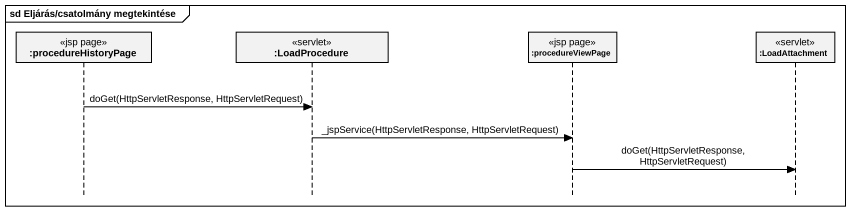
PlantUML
@startuml
mainframe sd Eljárás/csatolmány megtekintése
hide footbox
participant ":procedureHistoryPage" as procedureHistoryPage <<jsp page>>
participant ":LoadProcedure" as LoadProcedure <<servlet>>
participant ":procedureViewPage" as procedureViewPage <<jsp page>>
participant ":LoadAttachment" as LoadAttachment <<servlet>>

procedureHistoryPage -> LoadProcedure : doGet(HttpServletResponse, HttpServletRequest)
LoadProcedure -> procedureViewPage : _jspService(HttpServletResponse, HttpServletRequest)
procedureViewPage -> LoadAttachment : doGet(HttpServletResponse, HttpServletRequest)
@enduml
